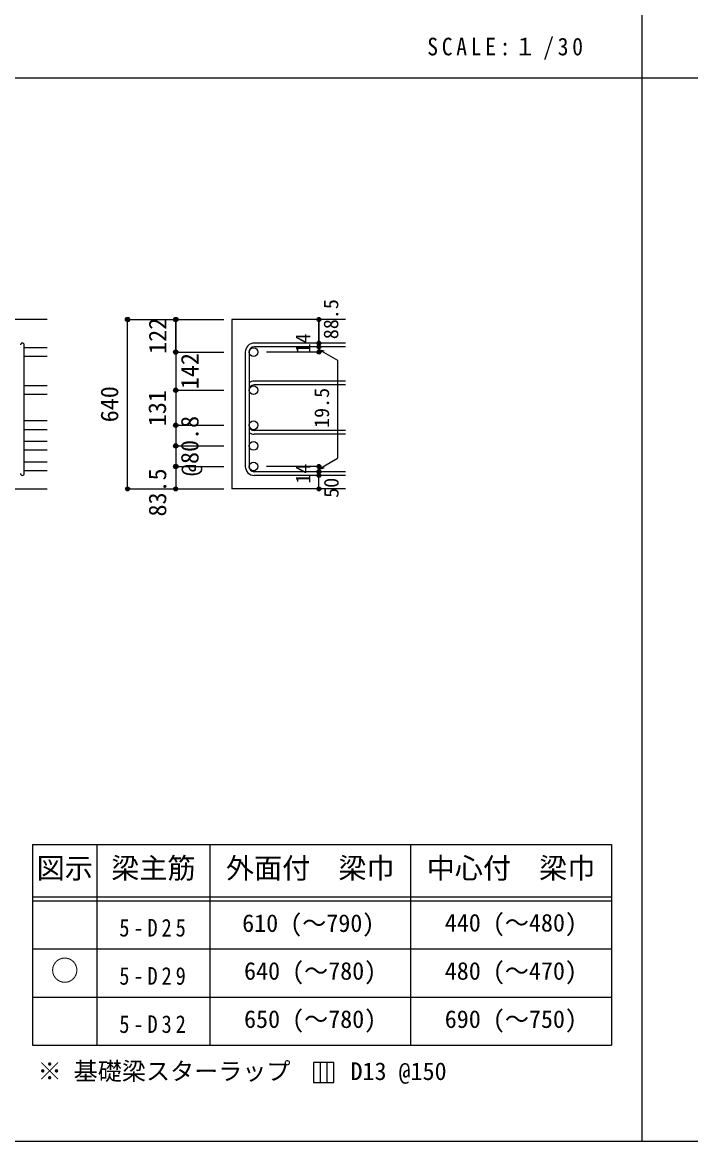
# Model space of a CAD drawing. Units: millimetres at full size, sheet at 1:30, with parts at other scales. Extents: x -5973 to 5980, y -4195 to 4201.
# Drawn here: x -3439 to -942, y -4195 to -15 of the extents above; entities that cross this region are included whole.
import ezdxf
from ezdxf.enums import TextEntityAlignment as Align

# ---------------------------------------------------------------- set-up
doc = ezdxf.new("R2010")
doc.units = ezdxf.units.MM
doc.header["$LTSCALE"] = 30
doc.header["$PDMODE"] = 32
doc.header["$PDSIZE"] = 15
doc.linetypes.add('DASHED1', pattern=[1.8, 1.2, -0.6])
for name, color, linetype in [('0-1_躯体線', 2, 'Continuous'), ('0-5_基礎梁筋', 7, 'Continuous'), ('0-6_スタラップ筋', 7, 'Continuous'), ('0-9_プレート', 4, 'DASHED1'), ('0-D_寸法', 4, 'Continuous'), ('6-7_文字', 7, 'Continuous'), ('6-E_枠', 7, 'Continuous'), ('F-0_枠', 6, 'Continuous')]:
    doc.layers.add(name, color=color, linetype=linetype)
doc.styles.add('ＭＳ ゴシック', font='')
doc.styles.get('ＭＳ ゴシック').set_extended_font_data('MS Gothic')

msp = doc.modelspace()

# ---------------------------------------------------------------- linework, layer by layer
at = {"layer": '0-1_躯体線'}
for p, q in [((-3345.8, -1124.89), (-4845.8, -1124.89)), ((-2230.8, -1124.89), (-2655.8, -1124.89)), ((-2655.8, -1124.89), (-2655.8, -1757.39)), ((-3745.8, -1757.39), (-3345.8, -1757.39)), ((-2230.8, -1757.39), (-2655.8, -1757.39))]:
    msp.add_line(p, q, dxfattribs=at)
at = {"layer": '0-5_基礎梁筋'}
for p, q in [((-3345.8, -1230.09), (-3431.8, -1230.09)), ((-3345.8, -1263.09), (-3431.8, -1263.09)), ((-3345.8, -1372.39), (-3431.8, -1372.39)), ((-3345.8, -1405.39), (-3431.8, -1405.39)), ((-3345.8, -1503.39), (-3431.8, -1503.39)), ((-3345.8, -1536.39), (-3431.8, -1536.39)), ((-3345.8, -1580.39), (-3431.8, -1580.39)), ((-3345.8, -1613.39), (-3431.8, -1613.39)), ((-3345.8, -1657.39), (-3431.8, -1657.39)), ((-3345.8, -1690.39), (-3431.8, -1690.39))]:
    msp.add_line(p, q, dxfattribs=at)
at = {"layer": '0-5_基礎梁筋', "color": 3}
for centre in [(-2575.3, -1246.59), (-2575.3, -1388.89), (-2575.3, -1519.89), (-2575.3, -1596.89), (-2575.3, -1673.89)]:
    msp.add_circle(centre, 16.5, dxfattribs=at)
at = {"layer": '0-6_スタラップ筋'}
for p, q in [((-3431.8, -1700.39), (-3431.8, -1220.09)), ((-2605.8, -1246.59), (-2605.8, -1673.89)), ((-2591.8, -1246.59), (-2591.8, -1673.89)), ((-2230.8, -1213.09), (-2572.3, -1213.09)), ((-2230.8, -1227.09), (-2572.3, -1227.09)), ((-2230.8, -1355.39), (-2572.3, -1355.39)), ((-2230.8, -1369.39), (-2572.3, -1369.39)), ((-2230.8, -1539.39), (-2572.3, -1539.39)), ((-2230.8, -1553.39), (-2572.3, -1553.39)), ((-2230.8, -1693.39), (-2572.3, -1693.39)), ((-2230.8, -1707.39), (-2572.3, -1707.39))]:
    msp.add_line(p, q, dxfattribs=at)
for centre, radius, start, end in [((-3438.8, -1220.09), 7, 0, 180), ((-2572.3, -1246.59), 33.5, 90, 180), ((-2572.3, -1246.59), 19.5, 90, 180), ((-2572.3, -1388.89), 33.5, 90, 125.59765), ((-2572.3, -1388.89), 19.5, 90, 180), ((-2572.3, -1519.89), 19.5, 180, 270), ((-2572.3, -1519.89), 33.5, 234.40235, 270), ((-3438.8, -1700.39), 7, 180, 0), ((-2572.3, -1673.89), 33.5, 180, 270), ((-2572.3, -1673.89), 19.5, 180, 270)]:
    msp.add_arc(centre, radius, start, end, dxfattribs=at)
at = {"layer": '0-D_寸法'}
for p, q in [((-3045.8, -1124.89), (-2865.8, -1124.89)), ((-3045.8, -1124.89), (-2865.8, -1124.89)), ((-3045.8, -1757.39), (-3045.8, -1124.89)), ((-2865.8, -1124.89), (-2685.8, -1124.89)), ((-2865.8, -1124.89), (-2685.8, -1124.89)), ((-2865.8, -1246.59), (-2865.8, -1124.89)), ((-2865.8, -1246.59), (-2685.8, -1246.59)), ((-2865.8, -1246.59), (-2685.8, -1246.59)), ((-2865.8, -1246.59), (-2865.8, -1388.89)), ((-2330.8, -1246.59), (-2526.89, -1246.59)), ((-2330.8, -1227.09), (-2330.8, -1213.09)), ((-2330.8, -1227.09), (-2330.8, -1246.59)), ((-2330.8, -1236.84), (-2311.48, -1242.02)), ((-2330.8, -1236.84), (-2260.74, -1277.29)), ((-2260.74, -1277.29), (-2260.74, -1643.2)), ((-2865.8, -1388.89), (-2685.8, -1388.89)), ((-2865.8, -1519.89), (-2685.8, -1519.89)), ((-2865.8, -1596.89), (-2685.8, -1596.89)), ((-2330.8, -1683.64), (-2260.74, -1643.2)), ((-2865.8, -1673.89), (-2685.8, -1673.89)), ((-2330.8, -1673.89), (-2526.89, -1673.89)), ((-2330.8, -1693.39), (-2330.8, -1673.89)), ((-2330.8, -1683.64), (-2311.48, -1678.47)), ((-2330.8, -1707.39), (-2330.8, -1693.39)), ((-2330.8, -1757.39), (-2330.8, -1707.39)), ((-3045.8, -1757.39), (-2865.8, -1757.39)), ((-2865.8, -1757.39), (-2685.8, -1757.39))]:
    msp.add_line(p, q, dxfattribs=at)
for points in [[(-2865.8, -1124.89), (-2865.8, -1246.59), (-2865.8, -1403.36)], [(-2330.8, -1124.89), (-2330.8, -1213.09), (-2330.8, -1124.89)], [(-2865.8, -1403.36), (-2865.8, -1673.89), (-2865.8, -1757.39)]]:
    msp.add_lwpolyline(points, dxfattribs=at)
for centre, radius in [((-3045.8, -1124.89), 8), ((-3045.8, -1124.89), 7.2), ((-3045.8, -1124.89), 6.4), ((-3045.8, -1124.89), 5.6), ((-3045.8, -1124.89), 4.8), ((-3045.8, -1124.89), 4), ((-3045.8, -1124.89), 3.2), ((-3045.8, -1124.89), 2.4), ((-3045.8, -1124.89), 1.6), ((-3045.8, -1124.89), 0.8), ((-2865.8, -1124.89), 8), ((-2865.8, -1124.89), 7.2), ((-2865.8, -1124.89), 6.4), ((-2865.8, -1124.89), 5.6), ((-2865.8, -1124.89), 4.8), ((-2865.8, -1124.89), 4), ((-2865.8, -1124.89), 3.2), ((-2865.8, -1124.89), 2.4), ((-2865.8, -1124.89), 1.6), ((-2865.8, -1124.89), 0.8), ((-2330.8, -1124.89), 4), ((-2330.8, -1124.89), 3.6), ((-2330.8, -1124.89), 3.2), ((-2330.8, -1124.89), 2.8), ((-2330.8, -1124.89), 2.4), ((-2330.8, -1124.89), 2), ((-2330.8, -1124.89), 1.6), ((-2330.8, -1124.89), 1.2), ((-2330.8, -1124.89), 0.8), ((-2330.8, -1124.89), 0.4), ((-2330.8, -1213.09), 4), ((-2330.8, -1213.09), 3.6), ((-2330.8, -1213.09), 3.2), ((-2330.8, -1213.09), 2.8), ((-2330.8, -1213.09), 2.4), ((-2330.8, -1213.09), 2), ((-2330.8, -1213.09), 1.6), ((-2330.8, -1213.09), 1.2), ((-2865.8, -1246.59), 8), ((-2865.8, -1246.59), 7.2), ((-2865.8, -1246.59), 6.4), ((-2865.8, -1246.59), 5.6), ((-2865.8, -1246.59), 4.8), ((-2865.8, -1246.59), 4), ((-2865.8, -1246.59), 3.2), ((-2865.8, -1246.59), 2.4), ((-2865.8, -1246.59), 1.6), ((-2865.8, -1246.59), 0.8), ((-2330.8, -1227.09), 4), ((-2330.8, -1246.59), 4), ((-2330.8, -1227.09), 3.6), ((-2330.8, -1246.59), 3.6), ((-2330.8, -1227.09), 3.2), ((-2330.8, -1246.59), 3.2), ((-2330.8, -1227.09), 2.8), ((-2330.8, -1246.59), 2.8), ((-2330.8, -1227.09), 2.4), ((-2330.8, -1246.59), 2.4), ((-2330.8, -1227.09), 2), ((-2330.8, -1246.59), 2), ((-2330.8, -1227.09), 1.6), ((-2330.8, -1246.59), 1.6), ((-2330.8, -1227.09), 1.2), ((-2330.8, -1246.59), 1.2), ((-2330.8, -1213.09), 0.8), ((-2330.8, -1227.09), 0.8), ((-2330.8, -1246.59), 0.8), ((-2330.8, -1213.09), 0.4), ((-2330.8, -1227.09), 0.4), ((-2330.8, -1246.59), 0.4), ((-2865.8, -1388.89), 8), ((-2865.8, -1388.89), 7.2), ((-2865.8, -1388.89), 6.4), ((-2865.8, -1388.89), 5.6), ((-2865.8, -1388.89), 4.8), ((-2865.8, -1388.89), 4), ((-2865.8, -1388.89), 3.2), ((-2865.8, -1388.89), 2.4), ((-2865.8, -1388.89), 1.6), ((-2865.8, -1388.89), 0.8), ((-2865.8, -1519.89), 8), ((-2865.8, -1519.89), 7.2), ((-2865.8, -1519.89), 6.4), ((-2865.8, -1519.89), 5.6), ((-2865.8, -1519.89), 4.8), ((-2865.8, -1519.89), 4), ((-2865.8, -1519.89), 3.2), ((-2865.8, -1519.89), 2.4), ((-2865.8, -1519.89), 1.6), ((-2865.8, -1519.89), 0.8), ((-2865.8, -1596.89), 8), ((-2865.8, -1596.89), 7.2), ((-2865.8, -1596.89), 6.4), ((-2865.8, -1596.89), 5.6), ((-2865.8, -1596.89), 4.8), ((-2865.8, -1596.89), 4), ((-2865.8, -1596.89), 3.2), ((-2865.8, -1596.89), 2.4), ((-2865.8, -1596.89), 1.6), ((-2865.8, -1596.89), 0.8), ((-2865.8, -1673.89), 8), ((-2865.8, -1673.89), 7.2), ((-2865.8, -1673.89), 6.4), ((-2865.8, -1673.89), 5.6), ((-2865.8, -1673.89), 4.8), ((-2865.8, -1673.89), 4), ((-2865.8, -1673.89), 3.2), ((-2865.8, -1673.89), 2.4), ((-2330.8, -1673.89), 4), ((-2330.8, -1673.89), 3.6), ((-2330.8, -1673.89), 3.2), ((-2330.8, -1673.89), 2.8), ((-2330.8, -1673.89), 2.4), ((-2330.8, -1673.89), 2), ((-2865.8, -1673.89), 1.6), ((-2865.8, -1673.89), 0.8), ((-2330.8, -1693.39), 4), ((-2330.8, -1707.39), 4), ((-2330.8, -1693.39), 3.6), ((-2330.8, -1707.39), 3.6), ((-2330.8, -1693.39), 3.2), ((-2330.8, -1707.39), 3.2), ((-2330.8, -1693.39), 2.8), ((-2330.8, -1707.39), 2.8), ((-2330.8, -1693.39), 2.4), ((-2330.8, -1707.39), 2.4), ((-2330.8, -1693.39), 2), ((-2330.8, -1707.39), 2), ((-2330.8, -1673.89), 1.6), ((-2330.8, -1693.39), 1.6), ((-2330.8, -1707.39), 1.6), ((-2330.8, -1673.89), 1.2), ((-2330.8, -1693.39), 1.2), ((-2330.8, -1707.39), 1.2), ((-2330.8, -1673.89), 0.8), ((-2330.8, -1693.39), 0.8), ((-2330.8, -1707.39), 0.8), ((-2330.8, -1673.89), 0.4), ((-2330.8, -1693.39), 0.4), ((-2330.8, -1707.39), 0.4), ((-3045.8, -1757.39), 7.2), ((-3045.8, -1757.39), 6.4), ((-3045.8, -1757.39), 5.6), ((-3045.8, -1757.39), 4.8), ((-3045.8, -1757.39), 4), ((-3045.8, -1757.39), 3.2), ((-3045.8, -1757.39), 2.4), ((-2865.8, -1757.39), 7.2), ((-2865.8, -1757.39), 6.4), ((-2865.8, -1757.39), 5.6), ((-2865.8, -1757.39), 4.8), ((-2865.8, -1757.39), 4), ((-2865.8, -1757.39), 3.2), ((-2865.8, -1757.39), 2.4), ((-2330.8, -1757.39), 4), ((-2330.8, -1757.39), 3.6), ((-2330.8, -1757.39), 3.2), ((-2330.8, -1757.39), 2.8), ((-2330.8, -1757.39), 2.4), ((-2330.8, -1757.39), 2), ((-3045.8, -1757.39), 1.6), ((-3045.8, -1757.39), 0.8), ((-2865.8, -1757.39), 1.6), ((-2865.8, -1757.39), 0.8), ((-2330.8, -1757.39), 1.6), ((-2330.8, -1757.39), 1.2), ((-2330.8, -1757.39), 0.8), ((-2330.8, -1757.39), 0.4)]:
    msp.add_circle(centre, radius, dxfattribs=at)
at = {"layer": '0-D_寸法', "color": 7}
for p in [(-3045.8, -1124.89), (-2865.8, -1124.89), (-2330.8, -1124.89), (-2330.8, -1213.09), (-2865.8, -1246.59), (-2330.8, -1227.09), (-2330.8, -1246.59), (-2865.8, -1388.89), (-2865.8, -1519.89), (-2865.8, -1596.89), (-2865.8, -1673.89), (-2330.8, -1673.89), (-2330.8, -1673.89), (-2330.8, -1693.39), (-2330.8, -1707.39), (-3045.8, -1757.39), (-2865.8, -1757.39), (-2330.8, -1757.39)]:
    msp.add_point(p, dxfattribs=at)
at = {"layer": '6-7_文字'}
for p, q in [((-2325.58, -3899.82), (-2325.58, -3974.82)), ((-2300.58, -3899.82), (-2300.58, -3974.82))]:
    msp.add_line(p, q, dxfattribs=at)
msp.add_lwpolyline([(-2350.58, -3974.82), (-2275.58, -3974.82), (-2275.58, -3899.82), (-2350.58, -3899.82)], close=True, dxfattribs=at)
at = {"layer": '6-E_枠', "color": 3}
for p, q in [((-3400.52, -3085.43), (-3400.52, -3835.43)), ((-3400.52, -3085.43), (-1238, -3085.43)), ((-1238, -3085.43), (-1238, -3835.43)), ((-3400.52, -3835.43), (-1238, -3835.43))]:
    msp.add_line(p, q, dxfattribs=at)
at = {"layer": '6-E_枠'}
for p, q in [((-3160.52, -3085.43), (-3160.52, -3835.43)), ((-2738, -3085.43), (-2738, -3835.43)), ((-1988, -3085.43), (-1988, -3835.43)), ((-3400.52, -3280.43), (-1238, -3280.43)), ((-3400.52, -3295.43), (-1238, -3295.43)), ((-3400.52, -3475.43), (-1238, -3475.43)), ((-3400.52, -3655.43), (-1238, -3655.43))]:
    msp.add_line(p, q, dxfattribs=at)
at = {"layer": 'F-0_枠', "color": 2}
for p, q in [((-1124.64, 4201.15), (-1124.64, -4195.24)), ((-5972.88, -222.05), (3723.6, -222.05))]:
    msp.add_line(p, q, dxfattribs=at)
at = {"layer": 'F-0_枠'}
msp.add_line((5954.1, -4195.24), (-5972.88, -4195.24), dxfattribs=at)

# ---------------------------------------------------------------- texts
at = {"layer": '0-9_プレート', "style": 'ＭＳ ゴシック'}
msp.add_text('@80.8', height=65.98, rotation=90, dxfattribs=at).set_placement((-2760.8, -1709.39), align=Align.BOTTOM_LEFT)
at = {"layer": '0-D_寸法', "style": 'ＭＳ ゴシック'}
for s, height, p in [('88.5', 54.99, (-2241.9, -1198.49)), ('122', 65.98, (-2880.8, -1253.24)), ('14', 54.99, (-2346.03, -1251.76)), ('142', 65.98, (-2760.47, -1384.94)), ('640', 65.98, (-3060.8, -1508.64)), ('131', 65.98, (-2882.26, -1523.26)), ('19.5', 54.99, (-2276.4, -1529.8)), ('@80.8', 65.98, (-2760.8, -1709.39)), ('14', 54.99, (-2346.06, -1738.07)), ('83.5', 65.98, (-2881.42, -1860.55)), ('50', 54.99, (-2240.8, -1790.89))]:
    msp.add_text(s, height=height, rotation=90, dxfattribs=at).set_placement(p, align=Align.BOTTOM_LEFT)
at = {"layer": '6-7_文字', "color": 2, "style": 'ＭＳ ゴシック'}
for s, p in [('図示', (-3385.52, -3235.43)), ('梁主筋', (-3106.76, -3235.43)), ('外面付\u3000梁巾', (-2678, -3235.43)), ('中心付\u3000梁巾', (-1928, -3235.43)), ('○', (-3333.02, -3617.93))]:
    msp.add_text(s, height=76.98, dxfattribs=at).set_placement(p, align=Align.BOTTOM_LEFT)
at = {"layer": '6-7_文字', "style": 'ＭＳ ゴシック'}
for s, p in [('610 (～790)', (-2617.53, -3431.92)), ('440 (～480)', (-1860.5, -3430.43)), ('640 (～780)', (-2610.5, -3610.43)), ('480 (～470)', (-1860.5, -3610.43)), ('650 (～780)', (-2610.5, -3790.43)), ('690 (～750)', (-1860.5, -3790.43)), ('※ 基礎梁スターラップ     D13 @150', (-3381.96, -3985.01))]:
    msp.add_text(s, height=65.98, dxfattribs=at).set_placement(p, align=Align.BOTTOM_LEFT)
at = {"layer": '6-7_文字', "color": 2, "insert": (-1925.98, -154.55), "char_height": 65.98, "attachment_point": 7, "style": 'ＭＳ ゴシック'}
msp.add_mtext('\\T1.34;\\W0.9;SCALE:１/30', dxfattribs=at)
at = {"layer": '6-7_文字', "char_height": 65.98, "attachment_point": 7, "style": 'ＭＳ ゴシック'}
for s, insert in [('\\T1.38;\\W0.85;5-D25', (-3076.76, -3430.43)), ('\\T1.38;\\W0.85;5-D29', (-3076.76, -3610.43)), ('\\T1.38;\\W0.85;5-D32', (-3076.76, -3790.43))]:
    msp.add_mtext(s, dxfattribs=dict(at, insert=insert))

doc.saveas('drawing.dxf')
